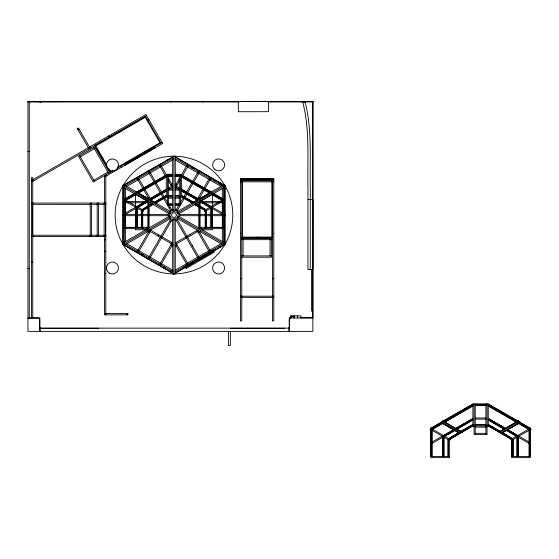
<?xml version="1.0" encoding="UTF-8"?>
<svg xmlns="http://www.w3.org/2000/svg" width="559" height="559" viewBox="0 0 559 559"><rect width="100%" height="100%" fill="white"/><g stroke="black" fill="none" stroke-linecap="round" stroke-linejoin="round"><path stroke-width="0.84" d="M31.458 204.356L31.458 203.05L32.632 203.05L32.632 236.534L31.458 236.534L31.465 235.227M172.731 175.226L166.289 175.226L166.289 175.91L167.455 175.91L167.455 175.226M179.292 175.226L179.292 175.91L180.466 175.91L180.466 175.226M310.252 269.522L310.287 189.026C309.609 160.014 312.362 130.394 305.109 101.962L302.845 102.451C310.049 130.722 307.275 160.181 307.967 189.026L307.932 269.522L312.851 269.522L312.886 199.493L307.96 199.493M29.25 318.162L29.25 101.668L27.95 101.668L312.914 101.375L312.851 317.966L290.093 317.966L289.436 318.616L289.436 331.389M430.912 429.64L430.912 428.97L430.912 457.625L449.569 457.625L449.569 456.458L430.716 456.458L430.716 429.522M442.812 436.516L442.812 435.838L442.868 456.458L442.812 437.187M122.938 244.332L123.092 185.504L173.367 156.66M224.977 186.636L224.823 244.597L213.573 251.054L214.202 252.242L186.049 268.495L185.364 267.314M108.579 137.542L109.124 135.725M123.874 200.401L124.461 199.388L134.391 193.645L135.516 194.287L125.572 200.024M124.461 200.737L125.041 199.724M142.845 211.358L143.432 210.338M137.367 251.27L149.134 230.881M179.621 178.083L175.26 185.637L179.739 188.222M181.361 175.065L187.027 165.254M136.857 252.472L137.507 251.347M138.492 251.92L150.266 231.531M176.385 186.287L179.872 180.25M182.493 175.715L188.159 165.904M176.127 187.635L176.777 186.51M141.308 255.044L141.958 253.919M191.618 167.903L192.275 166.778M142.503 255.736L143.153 254.611M192.813 168.594L193.463 167.469M169.174 213.133L168.07 215.054L169.174 216.969M169.908 211.868L171.012 209.946L173.227 209.946M158.134 236.08L158.784 234.955M148.568 257.734L170.635 219.512M175.729 210.68L198.228 171.718M149.693 258.384L171.76 220.162M176.861 211.337L199.353 172.368M178.174 217.968L176.91 220.155L175.226 220.155M179.013 216.515L179.858 215.054L178.747 213.133M171.145 243.591L171.795 242.466M159.762 264.197L171.536 243.815M197.655 198.564L209.429 178.181M204.727 210.086L194.686 204.524L204.021 209.674M160.894 264.847L172.661 244.465M204.014 190.158L198.787 199.214L181.235 189.082M204.887 188.649L210.554 178.831M198.731 199.395L181.633 189.76M209.765 207.291L199.822 201.554L201.044 200.737L222.454 213.035M163.71 267.978L164.36 266.853M214.02 180.837L214.67 179.705M164.898 268.662L165.555 267.537M215.215 181.521L215.865 180.396M211.854 191.821L192.373 203.183L181.633 196.985L175.191 196.985M219.589 184.051L220.239 182.926M170.474 271.884L171.124 270.759M220.784 184.743L221.434 183.618M430.255 429.256L430.842 428.243L440.904 422.464L441.526 421.486L460.902 432.673M499.089 432.002L518.472 420.815L518.99 421.968L518.368 420.99M500.249 432.673L519.632 421.486L520.247 422.464L530.288 428.257L530.239 457.625L511.583 457.625L511.583 456.458L530.442 456.458L530.442 429.522M501.402 433.344L520.247 422.464M516.383 436.286L506.545 430.374M506.44 430.549L507.663 429.731L517.704 435.524M528.968 429.026L519.122 423.107L529.17 428.907M431.066 428.376L441.009 422.639L441.624 421.661M442.784 420.99L442.162 421.968L442.679 420.815L462.167 432.177L444.705 421.982M104.491 240.377L105.791 239M126.481 314.871L127.857 313.571L127.899 314.871L104.491 314.871L104.491 236.136M213.58 249.859L184.309 266.797M184.798 267.635L214.069 250.705L213.531 249.775M77.974 129.821L79.099 129.171L77.282 128.626M146.57 115.608L32.219 181.633L31.57 180.501L145.92 114.483L162.662 143.481L105.93 176.239L105.274 175.114M145.522 116.398L94.813 145.675L110.179 172.284M95.75 145.927L145.27 117.334M80.321 156.862L94.401 148.729M147.772 120.29L148.897 119.64M102.199 158.477L102.793 158.134M102.786 159.49L103.38 159.147M93.814 180.229L107.894 172.102M109.837 171.697L110.423 171.354M117.928 167.022L159.951 142.762M112.743 170.802L93.339 182.003L78.546 156.387L94.876 146.954L109.669 172.577M117.222 168.217L162.012 142.356M125.069 164.06L129.457 161.53M130.925 160.685L132.385 159.839M133.853 158.994L135.313 158.148M136.78 157.303L139.708 155.612M140.721 155.025L142.915 153.76M144.383 152.914L145.843 152.069M147.31 151.223L154.633 146.996M125.391 164.625L131.246 161.244M132.714 160.398L140.036 156.171M141.776 155.164L140.316 156.01L139.988 155.444M143.244 154.319L150.567 150.091M152.027 149.246L154.955 147.555M125.321 164.891L155.332 147.562M147.758 170.97L148.883 170.32M123.651 185.253L173.213 156.639M125.048 185.944L173.206 158.141M126.313 186.72L173.248 159.615M124.252 199.263L134.391 193.645M136.165 192.366L167.455 174.303L172.661 174.303M166.289 175.226L136.606 192.135M125.37 199.912L135.411 194.113M138.478 192.345L166.289 176.288M137.821 192.953L166.289 176.518M126.173 200.234L136.068 194.525M138.408 193.176L166.289 177.077M147.15 198.864L148.994 197.795M170.886 185.162L172.731 184.093M166.498 189.194L149.134 199.214L143.908 190.158M168.182 188.222L172.661 185.637L168.734 178.838M125.468 213.035L146.877 200.737L148.093 201.554L138.157 207.291M149.134 199.367L166.289 189.466M137.039 206.648L146.975 200.912M166.289 189.76L149.19 199.395M160.894 193.183L162.348 192.338M125.468 214.383L136.717 207.885M138.22 207.026L147.995 201.38L148.554 201.729M150.308 200.045L166.435 190.731M168.895 189.312L173.241 186.804M150.406 200.22L166.289 191.052M166.289 195.461L154.326 202.365L166.289 195.692M143.195 210.086L153.131 204.349L143.293 210.261M155.444 203.008L166.289 196.754L167.455 196.81M172.731 196.985L166.289 196.985L155.549 203.183L136.068 191.821L149.484 199.57M169.167 208.053L170.292 207.403M169.587 211.686L173.234 209.576M193.218 202.582L196.95 200.429M199.053 199.214L209.618 193.114M224.921 187.356L224.921 244.472L173.961 273.896L123.001 244.472L170.67 216.955M177.252 213.147L224.921 185.63L175.456 157.065M194.686 204.524L213.629 193.47L223.67 199.263M223.852 199.165L204.335 210.429L204.922 211.442L223.824 200.527M175.26 242.962L197.481 230.133M175.191 246.009L177.035 244.94M198.305 232.663L200.157 231.594M191.416 246.582L192.541 245.932M175.26 270.144L208.919 250.712M209.765 250.222L221.022 243.724M175.442 271.541L222.866 244.157M185.56 267.649L213.713 251.396M431.981 428.907L442.029 423.107L432.184 429.026M444.342 421.772L461.629 411.787M463.131 410.921L472.152 405.715M444.44 421.947L472.907 405.513M432.086 429.64L442.686 423.519M445.027 422.171L472.907 406.072M432.086 442.029L453.489 429.731L454.712 430.549L444.768 436.286M455.753 428.362L472.907 418.46M443.65 435.643L453.594 429.906M472.907 418.754L455.809 428.39M432.086 443.378L443.336 436.886M444.566 436.174L454.712 430.549M456.927 429.039L472.18 420.228M457.024 429.214L472.907 420.047M472.907 424.456L460.944 431.359L472.907 424.686M462.062 432.002L449.911 439.255L472.907 425.979L488.252 425.979L511.24 439.255M462.789 431.59L472.907 425.748M499.837 431.576L518.472 420.815M502.157 432.904L506.678 430.297M508.138 429.48L519.639 422.842M519.025 423.282L520.143 422.639L530.086 428.376M185.812 266.985L173.807 273.875L124.44 245.198M27.95 101.962L238.686 101.962M268.376 101.962L312.914 101.962L312.914 101.375M27.95 151.412L29.25 151.412M175.26 174.303L180.466 174.303L211.316 192.135L181.633 175.226L175.191 175.226M172.731 175.051L166.289 175.051L166.289 196.985M175.191 175.051L181.633 175.051L181.633 196.985M168.629 176.225L172.731 176.183M175.191 176.225L179.292 176.183M168.629 176.358L172.731 176.358M175.191 176.358L179.292 176.358M240.475 179.215L273.798 179.215M241.774 179.893L272.499 179.893M240.475 180.683L273.798 180.683M240.475 181.857L273.798 181.857M168.629 188.97L172.731 188.97M175.191 188.97L179.292 188.97M168.629 190.144L172.731 190.144M175.191 190.144L179.292 190.144M168.629 195.678L172.731 195.678M175.191 195.678L179.292 195.678M168.629 195.853L172.731 195.853M175.191 195.853L179.292 195.853M180.466 196.81L181.633 196.81M168.629 198.152L172.731 198.152M175.191 198.152L179.292 198.152M125.174 201.471L146.968 201.471M201.827 201.471L222.748 201.471M125.174 202.77L128.661 202.77M130.401 202.77L147.835 202.77M200.087 202.77L222.748 202.77M31.458 203.05L105.91 203.092L105.91 204.391L32.324 204.356M167.455 203.79L172.661 203.79M175.26 203.79L179.593 203.79M168.629 204.342L172.731 204.342M175.191 204.342L179.292 204.342M172.731 205.516L167.455 205.516L167.455 175.051M175.191 205.516L180.466 205.516L180.466 175.051M175.226 209.946L176.91 209.946L178.014 211.868M125.167 214.397L168.434 214.397M179.488 214.397L222.755 214.397M125.167 215.697L169.293 215.697M179.488 215.697L222.755 215.697M173.227 220.155L171.012 220.155L169.747 217.968M125.174 227.331L147.835 227.331M200.087 227.331L222.748 227.331M124.098 227.464L142.957 227.464L142.957 228.631M223.824 227.464L204.964 227.464L204.964 228.631M124.301 228.631L147.835 228.631M223.621 228.631L200.087 228.631L200.087 201.471M146.744 229.756L135.418 229.756L135.418 194.518M201.177 229.756L212.504 229.756L212.504 194.518M240.475 233.508L241.774 233.508M272.499 233.508L273.798 233.508M32.331 235.227L105.917 235.262L105.91 236.569L31.465 236.527M241.774 237.086L272.499 237.086M241.774 237.764L272.499 237.764M241.774 238.351L271.367 238.351L271.367 257.21L241.774 257.21M241.774 239.65L271.367 239.65M241.774 255.91L271.367 255.91M31.458 262.178L32.764 262.178M27.95 268.418L29.25 268.418M104.491 273.582L105.791 273.582M240.475 278.696L241.774 278.696M272.499 278.696L273.798 278.696M240.475 296.2L273.798 296.2M240.475 297.374L273.798 297.374M312.851 311.139L311.552 311.139L311.552 269.522M105.791 313.571L127.899 313.571M294.383 315.947L290.477 315.947L290.477 317.966M291.029 316.275L293.468 316.275M29.075 317.833L39.85 317.833L39.85 328.14M290.946 317.771L289.213 317.771L289.213 328.14L40.241 328.14M300.183 317.771L312.851 317.771M27.95 318.162L39.004 318.162L39.654 318.812L39.654 331.389M39.654 327.329L40.241 327.329L40.241 331.389M289.436 327.329L288.856 327.329L288.856 331.389M40.241 328.301L98.761 328.301M230.336 328.301L284.566 328.301M288.43 328.301L288.856 328.301M472.907 404.045L488.252 404.045M475.248 405.352L485.911 405.352M475.248 417.964L485.911 417.964M475.248 419.138L485.911 419.138M475.248 424.672L485.911 424.672M475.248 424.847L485.911 424.847M472.907 425.804L474.074 425.804M487.078 425.804L488.252 425.804M475.248 427.153L485.911 427.153M430.912 428.285L432.086 428.285L432.03 456.458M475.248 433.337L485.911 433.337M459.75 433.344L440.904 422.464L442.029 423.107M441.009 422.639L442.127 423.282M199.039 170.32L200.164 170.97M175.26 158.456L222.866 185.944M175.26 159.958L221.022 186.378M223.467 199.381L213.531 193.645L212.406 194.287L222.349 200.024M181.633 176.288L210.198 192.778M212.511 194.113L222.552 199.912M181.633 176.518L210.093 192.953M181.633 177.077L209.513 193.176M211.854 194.525L222.454 200.646M175.191 184.093L176.42 184.805M198.305 197.439L200.772 198.864M181.633 189.466L198.787 199.367M200.947 200.912L210.883 206.648M194.329 197.397L195.783 198.235M175.26 187.139L179.027 189.312M181.479 190.731L197.278 199.849M199.926 201.38L209.967 207.179M211.952 208.318L222.454 214.383M181.633 191.052L197.516 200.22M181.633 195.461L193.589 202.365L181.633 195.692M182.353 197.166L191.751 202.596M150.972 200.429L154.703 202.582M170.67 213.147L123.001 185.63L123.001 244.472M177.252 216.955L224.921 244.472M135.62 194.266L147.101 200.863M149.365 202.169L152.376 203.909M169.587 218.422L171.047 219.261M169.656 221.203L170.781 221.853M488.252 405.282L516.816 421.772L488.252 405.513M488.252 406.072L516.125 422.171M518.466 423.519L529.066 429.64M124.07 199.165L143.586 210.429L142.999 211.442L123.637 200.262M488.252 418.46L505.399 428.362M507.74 429.71L529.066 442.029M488.252 418.523L505.35 428.39L488.252 418.754M507.565 429.906L517.501 435.643M488.252 419.809L504.232 429.039M507.258 430.786L529.066 443.378M488.252 420.047L504.127 429.214M488.252 424.456L500.207 431.359L488.252 424.686M149.861 229.798L172.661 242.962M488.252 425.748L511.345 439.081M148.442 230.483L173.255 244.807M147.15 231.237L149.616 232.663M170.886 244.94L172.731 246.009M442.099 421.828L442.693 422.171M440.904 422.464L458.995 432.904M126.9 243.724L173.115 270.402M125.048 244.157L173.206 271.96M147.758 259.131L148.883 259.781M175.61 157.093L224.977 185.77M104.491 250.53L105.791 251.913M519.528 421.661L520.143 422.639M530.309 428.243L530.896 429.256M223.104 199.591L223.691 200.604M204.489 210.338L205.076 211.358M145.445 116.258L160.887 143.006M144.935 116.74L160.293 143.349M219.17 246.295L219.82 247.42M213.573 249.524L214.223 250.649M153.788 147.485L154.109 148.044M213.126 251.739L213.608 252.584M160.894 165.254L166.561 175.065M210.554 251.27L198.787 230.881L175.26 244.465L187.027 264.847M159.259 164.695L159.909 165.82M159.762 165.904L165.429 175.715M168.483 181.004L171.536 186.287M197.655 231.531L209.429 251.92M196.621 230.629L197.271 231.761M189.983 234.466L190.633 235.591M163.661 190.829L164.311 191.961M149.693 171.718L167.854 203.176M169.153 205.426L172.193 210.68M176.861 218.765L199.353 257.734M148.568 172.368L170.635 210.589M176.162 220.162L198.228 258.384M120.674 130.743L121.017 131.337M119.661 131.33L120.003 131.924M138.492 178.181L144.159 187.999M145.033 189.508L150.266 198.564M176.385 243.815L188.159 264.197M136.857 177.622L137.507 178.754M137.367 178.831L143.034 188.649M186.147 267.307L186.636 268.152M124.734 163.878L125.384 165.01M183.163 267.083L183.813 268.208M120.702 166.205L121.352 167.337M95.827 145.095L96.169 145.682M95.407 145.333L106.972 165.373M109.061 168.986L110.766 171.941M93.751 147.604L108.544 173.227M90.006 146.765L90.656 147.89M106.119 174.625L106.769 175.75M89.447 147.087L78.393 127.941L77.268 128.591L88.972 148.862M89.167 147.248L89.817 148.38M79.671 155.73L94.464 181.354M202.47 101.486L202.47 102.136M170.802 101.521L170.802 102.171M40.758 101.654L40.758 102.304M39.913 101.654L39.913 102.304M529.324 430.171L529.324 456.458M529.066 428.285L529.121 456.458M518.34 437.187L518.34 456.458L518.291 436.537M518.088 436.656L518.088 456.458M517.173 436.509L517.173 456.458M516.97 437.299L516.97 456.458M513.148 439.507L513.148 456.458M512.945 439.626L512.945 456.458M512.03 440.15L512.03 456.458M511.827 440.268L511.827 456.458M488.252 425.979L488.252 403.989L517.934 421.13L488.252 404.22L472.907 404.22L443.224 421.13L472.907 403.989L472.907 425.979M487.078 404.045L487.078 434.511L474.074 434.511L474.074 404.045M485.911 404.045L485.911 434.511M475.248 404.045L475.248 434.511M449.324 440.268L449.366 457.625M448.206 439.626L448.206 456.458M448.004 439.507L448.004 456.458M444.181 437.299L444.181 456.458M443.063 436.656L443.063 456.458M431.834 430.171L431.834 456.458M312.851 101.375L312.851 331.389L27.95 331.389L27.95 101.375M312.621 310.79L312.621 317.966M300.952 317.966L300.952 315.849L294.383 315.849L294.383 317.966M297.57 315.849L297.57 317.966M293.468 315.947L293.468 317.966M291.029 315.947L291.029 317.966M284.566 328.14L284.566 328.629M272.499 179.215L272.499 320.964L273.798 320.964L273.798 178.531L240.475 178.531L240.475 320.964L241.774 320.964L241.774 179.215M271.821 179.893L271.821 237.764M270.06 239.65L270.06 255.91M257.727 237.086L257.727 237.764M256.553 237.086L256.553 237.764M243.081 239.65L243.081 255.91M242.459 179.893L242.459 237.764M230.336 331.389L230.336 345.532L228.386 345.532L228.386 331.389M225.235 214.397L225.235 215.697M223.621 187.244L223.621 242.851M222.706 201.177L222.706 227.464M222.454 201.002L222.503 227.464M222.321 188.628L222.321 198.899M222.321 202.61L222.321 242.152M211.721 206.837L211.721 207.522M211.721 208.193L211.721 227.464M211.672 207.543L211.672 227.464M211.47 207.662L211.47 227.464M210.352 208.304L210.352 227.464M206.53 210.512L206.53 227.464M206.334 210.631L206.334 227.464M205.412 211.155L205.412 227.464M205.216 211.274L205.167 228.631M201.387 227.331L201.387 229.463M199.437 201.198L199.437 229.008M198.787 202.218L198.787 228.547M179.292 175.051L179.292 205.516M179.069 212.944L179.069 214.628M173.961 156.206L173.961 211.246M173.961 218.855L173.961 273.896M168.86 212.944L168.86 217.158M168.629 175.051L168.629 205.516M149.134 202.218L149.134 227.883M148.484 201.212L148.484 228.254M147.835 201.471L147.835 229.435M146.535 227.331L146.535 230.175M142.706 211.274L142.706 227.464M142.51 211.155L142.51 227.464M141.588 210.631L141.588 227.464M141.385 210.512L141.385 227.464M137.57 208.304L137.57 227.464M137.367 208.193L137.367 227.464M136.452 207.662L136.452 227.464M136.249 207.543L136.249 227.464M136.193 208.193L136.193 227.464M125.6 188.628L125.6 198.899M125.6 202.61L125.6 241.467M125.468 201.002L125.419 227.464M125.216 201.177L125.216 227.464M124.301 187.244L124.301 242.851M122.687 214.397L122.687 215.697M105.791 314.871L105.791 176.134L104.491 176.134L104.491 203.602M91.536 236.576L91.536 203.092L90.23 203.092L90.23 236.576M32.764 317.833L32.764 177.643L31.458 177.643L31.458 317.833M174.96 156.234A58.821 58.821 0 0 1 224.683 244.842A58.821 58.821 0 0 1 123.085 244.576A58.821 58.821 0 0 1 173.269 156.234M136.193 206.844L136.193 207.522L136.193 206.837M123.651 184.498L122.351 186.755L170.013 214.272L171.32 212.022L123.651 184.498M172.647 212.776L171.333 215.054L172.647 217.332L175.274 217.332L176.588 215.054L175.274 212.776L172.647 212.776M177.902 215.823L176.602 218.08L224.271 245.597L225.57 243.347L177.902 215.823M195.909 203.7L205.747 209.618L195.909 203.7M430.689 428.159L430.102 429.172L449.618 440.436L450.205 439.423L430.689 428.159M502.52 432.694L512.358 438.612L502.52 432.694M152.013 203.7L142.175 209.618L152.013 203.7M170.013 215.823L122.351 243.347L123.651 245.597L171.32 218.08L170.013 215.823M224.271 184.498L176.602 212.022L177.902 214.272L225.57 186.755L224.271 184.498M458.632 432.694L448.793 438.612L458.632 432.694M530.463 428.159L510.954 439.423L511.534 440.436L531.05 429.172L530.463 428.159M268.537 101.375L238.302 101.431L238.316 111.737L268.551 111.681L268.537 101.375M175.26 156.206L172.661 156.206L172.661 211.246L175.26 211.246L175.26 156.206M98.496 203.085L97.196 203.085L97.196 236.569L98.496 236.569L98.496 203.085M105.462 203.085L104.163 203.085L104.163 236.569L105.462 236.569L105.462 203.085M175.26 218.855L172.661 218.855L172.661 273.896L175.26 273.896L175.26 218.855M485.911 405.177L475.248 405.177L485.911 405.219M214.328 272.247A6.016 6.016 0 0 0 224.39 269.55A6.016 6.016 0 0 0 217.025 262.185A6.016 6.016 0 0 0 214.328 272.247M214.363 169.125A6.016 6.016 0 0 0 224.425 166.421A6.016 6.016 0 0 0 217.046 159.063A6.016 6.016 0 0 0 214.363 169.125M109.473 170.188A6.016 6.016 0 0 0 118.494 164.975A6.016 6.016 0 0 0 109.473 159.769A6.016 6.016 0 0 0 109.473 170.188M109.473 273.204A6.016 6.016 0 0 0 118.494 267.999A6.016 6.016 0 0 0 109.473 262.786A6.016 6.016 0 0 0 109.473 273.204"/></g></svg>
